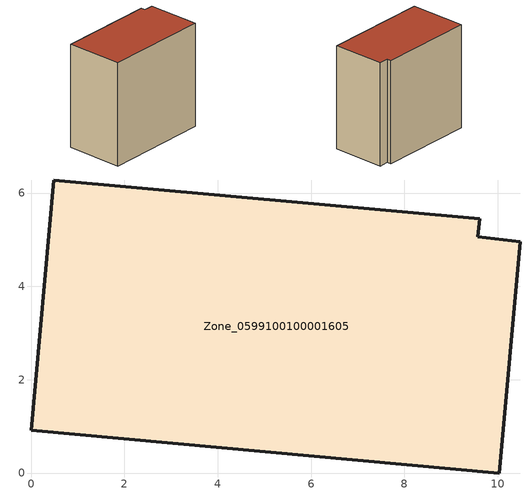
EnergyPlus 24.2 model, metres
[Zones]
Zone_0599100100001605
 floor ground (C_G): 9.61,5.45 9.57,5.07 10.49,4.95 10.04,0 0,0.91 0.49,6.28 z0
 wall outside (C_F): 9.61,5.45 0.49,6.28 0,0.91 10.04,0 10.49,4.95 9.57,5.07 9.61,5.45 z0:9.9
 roof outside (C_R): 9.57,5.07 9.61,5.45 0.49,6.28 0,0.91 10.04,0 10.49,4.95 z9.9
[BUILDING]
Pand.0599100100001605: North Axis=0; Terrain=City; Loads Convergence Tolerance Value=0.04; Temperature Convergence Tolerance Value=0.4; Solar Distribution=FullExterior; Maximum Number of Warmup Days=25; Minimum Number of Warmup Days=1
[Site:Location]
Rotterdam.The.Hague.AP_ZH_NLD Design_Conditions: Latitude=51.96; Longitude=4.45; Time Zone=1; Elevation=-4.5
[SITE:GROUNDTEMPERATURE:BUILDINGSURFACE]
18, 18, 18, 18, 18, 18, 18, 18, 18, 18, 18, 18
[MATERIAL] Thermal Absorptance=0.9; Solar Absorptance=0.7; Visible Absorptance=0.7
Name | Roughness | Thickness | Conductivity | Density | Specific Heat
G.TI.2006-2014 | MediumSmooth | 0.15 | 0.06 | 540 | 1210
F.TI.2006-2014 | Rough | 0.3 | 0.12 | 1920 | 840
R.TI.2006-2014 | MediumRough | 0.2 | 0.08 | 1500 | 1000
[CONSTRUCTION]
C_G: G.TI.2006-2014
C_F: F.TI.2006-2014
C_R: R.TI.2006-2014
[ZONE]
Zone_0599100100001605: Type=1; Multiplier=1; Ceiling Height=Autocalculate; Volume=Autocalculate; Floor Area=autocalculate; Part of Total Floor Area=Yes
[ZONEINFILTRATION:DESIGNFLOWRATE]
Infil_Zone_0599100100001605: Zone or ZoneList or Space or SpaceList=Zone_0599100100001605; Schedule=AlwaysOn; Design Flow Rate Calculation Method=Flow/Area; Flow Rate per Floor Area=0.0015; Constant Term Coefficient=1; Temperature Term Coefficient=0; Velocity Term Coefficient=0; Velocity Squared Term Coefficient=0
[HVACTEMPLATE:ZONE:IDEALLOADSAIRSYSTEM]
Zone_0599100100001605: Maximum Heating Supply Air Temperature=50; Minimum Cooling Supply Air Temperature=13; Maximum Heating Supply Air Humidity Ratio=0.0156; Minimum Cooling Supply Air Humidity Ratio=0.0077; Heating Limit=NoLimit; Cooling Limit=NoLimit; Dehumidification Control Type=ConstantSensibleHeatRatio; Cooling Sensible Heat Ratio=0.7; Dehumidification Setpoint=60; Humidification Control Type=None; Humidification Setpoint=30; Outdoor Air Method=None; Outdoor Air Flow Rate per Person=0.00944; Outdoor Air Flow Rate per Zone Floor Area=0; Outdoor Air Flow Rate per Zone=0; Demand Controlled Ventilation Type=None; Outdoor Air Economizer Type=NoEconomizer; Heat Recovery Type=None; Sensible Heat Recovery Effectiveness=0.7; Latent Heat Recovery Effectiveness=0.65
[ZONECONTROL:THERMOSTAT]
ThermostatControl_Zone_0599100100001605: Zone or ZoneList=Zone_0599100100001605; Control Type Schedule=DualSetpointControlType; Control 1=Thermostat_Zone_0599100100001605; Temperature Difference Between Cutout And Setpoint=0
[THERMOSTATSETPOINT:DUALSETPOINT]
Thermostat_Zone_0599100100001605: Heating Setpoint Temperature Schedule=HeatingSetpoint_Zone_0599100100001605; Cooling Setpoint Temperature Schedule=CoolingSetpoint_Zone_0599100100001605
[SCHEDULE:COMPACT]
HeatingSetpoint_Zone_0599100100001605: Through: 12/31, For: AllDays, Until: 24:00, 21
CoolingSetpoint_Zone_0599100100001605: Through: 12/31, For: AllDays, Until: 24:00, 24
DualSetpointControlType: Through: 12/31, For: AllDays, Until: 24:00, 4
AlwaysOn: Through: 12/31, For: AllDays, Until: 24:00, 1
